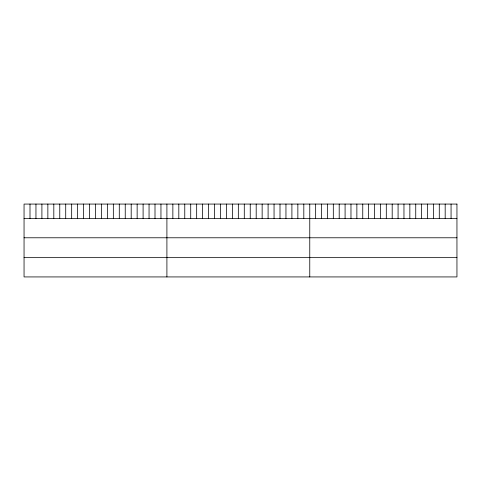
<?xml version="1.0" encoding="UTF-8"?>
<svg xmlns="http://www.w3.org/2000/svg" width="481" height="481" viewBox="0 0 481 481"><rect width="100%" height="100%" fill="white"/><g stroke="black" fill="none" stroke-linecap="round" stroke-linejoin="round"><path stroke-width="0.72" d="M24.05 218.5L456.95 218.5M24.05 237.782L456.95 237.782M24.05 257.648L456.95 257.648M451.064 204.07L451.064 218.5M445.178 204.07L445.178 218.5M439.285 204.07L439.285 218.5M433.399 204.07L433.399 218.5M427.513 204.07L427.513 218.5M421.627 204.07L421.627 218.5M415.74 204.07L415.74 218.5M409.848 204.07L409.848 218.5M403.962 204.07L403.962 218.5M398.076 204.07L398.076 218.5M392.189 204.07L392.189 218.5M386.303 204.07L386.303 218.5M380.411 204.07L380.411 218.5M374.525 204.07L374.525 218.5M368.638 204.07L368.638 218.5M362.752 204.07L362.752 218.5M356.866 204.07L356.866 218.5M350.974 204.07L350.974 218.5M345.087 204.07L345.087 218.5M339.201 204.07L339.201 218.5M333.315 204.07L333.315 218.5M327.429 204.07L327.429 218.5M321.536 204.07L321.536 218.5M315.65 204.07L315.65 218.5M309.764 204.07L309.764 276.93M303.812 204.07L303.812 218.5M297.859 204.07L297.859 218.5M291.907 204.07L291.907 218.5M285.954 204.07L285.954 218.5M280.002 204.07L280.002 218.5M274.05 204.07L274.05 218.5M268.097 204.07L268.097 218.5M262.145 204.07L262.145 218.5M256.193 204.07L256.193 218.5M250.24 204.07L250.24 218.5M244.288 204.07L244.288 218.5M238.335 204.07L238.335 218.5M232.383 204.07L232.383 218.5M226.431 204.07L226.431 218.5M220.478 204.07L220.478 218.5M214.526 204.07L214.526 218.5M208.574 204.07L208.574 218.5M202.621 204.07L202.621 218.5M196.669 204.07L196.669 218.5M190.716 204.07L190.716 218.5M184.764 204.07L184.764 218.5M178.812 204.07L178.812 218.5M172.859 204.07L172.859 218.5M166.907 204.07L166.907 276.93M160.955 204.07L160.955 218.5M155.002 204.07L155.002 218.5M149.05 204.07L149.05 218.5M143.097 204.07L143.097 218.5M137.145 204.07L137.145 218.5M131.193 204.07L131.193 218.5M125.24 204.07L125.24 218.5M119.288 204.07L119.288 218.5M113.336 204.07L113.336 218.5M107.383 204.07L107.383 218.5M101.431 204.07L101.431 218.5M95.478 204.07L95.478 218.5M89.526 204.07L89.526 218.5M83.574 204.07L83.574 218.5M77.621 204.07L77.621 218.5M71.669 204.07L71.669 218.5M65.717 204.07L65.717 218.5M59.764 204.07L59.764 218.5M53.812 204.07L53.812 218.5M47.859 204.07L47.859 218.5M41.907 204.07L41.907 218.5M35.955 204.07L35.955 218.5M30.002 204.07L30.002 218.5M456.95 204.07L24.05 204.07L24.05 276.93L456.95 276.93L456.95 204.07"/></g></svg>
